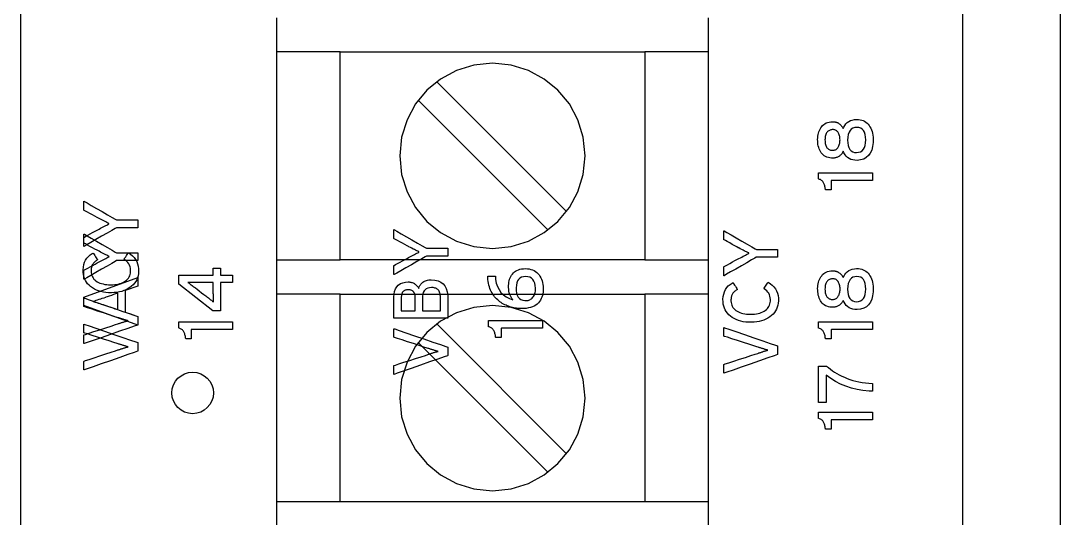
# Model space of a CAD drawing. Extents: x 1 to 47.7, y 0.2 to 33.3.
# Drawn here: x 34.861 to 36.737, y 10.849 to 11.747 of the extents above; entities that cross this region are included whole.
import ezdxf

# ---------------------------------------------------------------- set-up
doc = ezdxf.new("R2010")
doc.units = 0
doc.header["$MEASUREMENT"] = 0
for name, color, linetype in [('1_1__SCREW_TERMINAL_BLOCK_', 7, 'CONTINUOUS'), ('1_2__CONNECTORIZED_RELAY__', 7, 'CONTINUOUS'), ('4_0_____DWG', 7, 'CONTINUOUS')]:
    doc.layers.add(name, color=color, linetype=linetype)

msp = doc.modelspace()

# ---------------------------------------------------------------- linework, layer by layer
at = {"layer": '1_1__SCREW_TERMINAL_BLOCK_'}
for points in [[(35.3221, 11.7519), (35.3221, 11.7398), (35.3221, 11.715), (35.3221, 11.6783), (35.3221, 11.6305), (35.3221, 11.5725), (35.3221, 11.505), (35.3221, 11.4288), (35.3221, 11.3448), (35.3221, 11.2538), (35.3221, 11.1566), (35.3221, 11.0539), (35.3221, 10.9467), (35.3221, 10.7216)], [(36.1021, 10.7216), (36.1021, 10.9467), (36.1021, 11.0539), (36.1021, 11.1566), (36.1021, 11.2538), (36.1021, 11.3448), (36.1021, 11.4288), (36.1021, 11.505), (36.1021, 11.5725), (36.1021, 11.6305), (36.1021, 11.6783), (36.1021, 11.715), (36.1021, 11.7398), (36.1021, 11.7519)], [(35.4372, 11.6905), (35.3221, 11.6905)], [(35.987, 11.6905), (35.987, 11.3155), (35.4372, 11.3155), (35.4372, 11.6905), (35.987, 11.6905)], [(36.1021, 11.6905), (35.987, 11.6905)], [(35.8458, 11.4026), (35.6115, 11.6369)], [(35.5781, 11.6035), (35.8123, 11.3692)], [(35.3221, 11.3155), (35.4372, 11.3155)], [(35.987, 11.3155), (36.1021, 11.3155)], [(35.4372, 11.2531), (35.3221, 11.2531)], [(35.987, 11.2531), (35.987, 10.8781), (35.4372, 10.8781), (35.4372, 11.2531), (35.987, 11.2531)], [(36.1021, 11.2531), (35.987, 11.2531)], [(35.8458, 10.9651), (35.6115, 11.1994)], [(35.5781, 11.166), (35.8123, 10.9317)], [(35.4372, 10.8781), (35.3221, 10.8781)], [(36.1021, 10.8781), (35.987, 10.8781)]]:
    msp.add_lwpolyline(points, dxfattribs=at)
for points in [[(35.7121, 11.6703), (35.6784, 11.6669), (35.647, 11.6572), (35.6185, 11.6417), (35.5937, 11.6213), (35.5733, 11.5966), (35.5578, 11.5681), (35.5481, 11.5368), (35.5447, 11.5031), (35.5481, 11.4693), (35.5578, 11.4379), (35.5733, 11.4095), (35.5937, 11.3847), (35.6185, 11.3643), (35.647, 11.3489), (35.6784, 11.3392), (35.7121, 11.3358), (35.7458, 11.3392), (35.7772, 11.3489), (35.8056, 11.3643), (35.8304, 11.3847), (35.8509, 11.4095), (35.8663, 11.4379), (35.8761, 11.4693), (35.8795, 11.5031), (35.8761, 11.5368), (35.8663, 11.5681), (35.8509, 11.5966), (35.8304, 11.6213), (35.8056, 11.6417), (35.7772, 11.6572), (35.7458, 11.6669)], [(36.3695, 11.5687), (36.3728, 11.5685), (36.3758, 11.5681), (36.3787, 11.5674), (36.3813, 11.5665), (36.3838, 11.5653), (36.3861, 11.5638), (36.3883, 11.5621), (36.3902, 11.5602), (36.392, 11.558), (36.3936, 11.5555), (36.395, 11.5529), (36.3962, 11.5501), (36.3973, 11.5471), (36.3981, 11.5439), (36.3987, 11.5405), (36.3991, 11.5369), (36.3994, 11.5331), (36.3992, 11.5269), (36.3983, 11.5196), (36.3967, 11.5132), (36.3942, 11.5078), (36.391, 11.5034), (36.387, 11.4998), (36.3823, 11.4972), (36.3768, 11.4955), (36.3705, 11.4948), (36.3661, 11.4949), (36.3625, 11.4955), (36.3591, 11.4965), (36.356, 11.498), (36.3532, 11.4999), (36.3508, 11.5023), (36.3486, 11.505), (36.3467, 11.5083), (36.3453, 11.5112), (36.3444, 11.5096), (36.3435, 11.5081), (36.3426, 11.5068), (36.3416, 11.5056), (36.3406, 11.5045), (36.3395, 11.5035), (36.3384, 11.5027), (36.3372, 11.5019), (36.336, 11.5013), (36.3348, 11.5007), (36.3336, 11.5001), (36.3324, 11.4997), (36.3313, 11.4993), (36.3302, 11.4991), (36.329, 11.4989), (36.328, 11.4988), (36.3269, 11.4987), (36.3243, 11.4988), (36.3213, 11.4992), (36.3185, 11.4997), (36.3159, 11.5006), (36.3134, 11.5017), (36.3112, 11.503), (36.3092, 11.5046), (36.3073, 11.5065), (36.3056, 11.5086), (36.3042, 11.5108), (36.303, 11.5131), (36.3019, 11.5155), (36.301, 11.5181), (36.3003, 11.5208), (36.2997, 11.5236), (36.2994, 11.5265), (36.2992, 11.5296), (36.2991, 11.5327), (36.2993, 11.5356), (36.2996, 11.5385), (36.3, 11.5413), (36.3007, 11.5439), (36.3015, 11.5465), (36.3025, 11.549), (36.3037, 11.5514), (36.305, 11.5537), (36.3065, 11.5559), (36.3082, 11.5579), (36.3101, 11.5596), (36.3123, 11.561), (36.3146, 11.5623), (36.3171, 11.5632), (36.3198, 11.5639), (36.3227, 11.5644), (36.3259, 11.5646), (36.3267, 11.5646), (36.3272, 11.5646), (36.3277, 11.5646), (36.3283, 11.5645), (36.3288, 11.5645), (36.3293, 11.5644), (36.3299, 11.5643), (36.3304, 11.5642), (36.331, 11.5641), (36.3316, 11.5639), (36.3322, 11.5638), (36.3329, 11.5636), (36.3335, 11.5634), (36.3341, 11.5631), (36.3347, 11.5629), (36.3354, 11.5626), (36.336, 11.5623), (36.3369, 11.5618), (36.3382, 11.561), (36.3393, 11.5601), (36.3405, 11.5591), (36.3415, 11.558), (36.3425, 11.5568), (36.3435, 11.5554), (36.3444, 11.554), (36.3452, 11.5524), (36.3464, 11.5545), (36.3481, 11.5578), (36.3501, 11.5606), (36.3525, 11.563), (36.3552, 11.565), (36.3583, 11.5665), (36.3617, 11.5676), (36.3655, 11.5684)], [(36.3267, 11.5504), (36.3254, 11.5503), (36.3241, 11.5502), (36.3228, 11.5499), (36.3216, 11.5495), (36.3204, 11.549), (36.3193, 11.5483), (36.3182, 11.5476), (36.3172, 11.5467), (36.3162, 11.5457), (36.3154, 11.5445), (36.3146, 11.5431), (36.314, 11.5416), (36.3134, 11.5399), (36.313, 11.5381), (36.3127, 11.5361), (36.3125, 11.5339), (36.3124, 11.5316), (36.3125, 11.5293), (36.3127, 11.5271), (36.313, 11.5251), (36.3134, 11.5233), (36.3139, 11.5217), (36.3145, 11.5202), (36.3152, 11.5189), (36.316, 11.5177), (36.3169, 11.5167), (36.3179, 11.5158), (36.3189, 11.515), (36.32, 11.5144), (36.3211, 11.5138), (36.3223, 11.5134), (36.3235, 11.5131), (36.3248, 11.513), (36.3262, 11.513), (36.3276, 11.513), (36.3289, 11.5133), (36.3301, 11.5136), (36.3313, 11.5141), (36.3324, 11.5147), (36.3335, 11.5155), (36.3345, 11.5164), (36.3354, 11.5175), (36.3363, 11.5187), (36.3371, 11.52), (36.3377, 11.5213), (36.3383, 11.5228), (36.3388, 11.5244), (36.3391, 11.5261), (36.3394, 11.5279), (36.3395, 11.5298), (36.3396, 11.5318), (36.3395, 11.5339), (36.3394, 11.5359), (36.3391, 11.5377), (36.3387, 11.5394), (36.3383, 11.541), (36.3377, 11.5425), (36.337, 11.5439), (36.3362, 11.5451), (36.3353, 11.5462), (36.3344, 11.5472), (36.3335, 11.548), (36.3325, 11.5488), (36.3314, 11.5494), (36.3303, 11.5498), (36.3292, 11.5501), (36.328, 11.5503)], [(36.37, 11.5544), (36.3661, 11.5541), (36.3628, 11.553), (36.3599, 11.5513), (36.3576, 11.5488), (36.3558, 11.5455), (36.3544, 11.5416), (36.3536, 11.5369), (36.3533, 11.5315), (36.3536, 11.5263), (36.3544, 11.5217), (36.3557, 11.5178), (36.3574, 11.5146), (36.3597, 11.5121), (36.3624, 11.5104), (36.3656, 11.5093), (36.3693, 11.509), (36.3732, 11.5094), (36.3765, 11.5105), (36.3794, 11.5123), (36.3818, 11.5148), (36.3836, 11.518), (36.385, 11.5218), (36.3858, 11.5264), (36.3861, 11.5317), (36.3858, 11.537), (36.385, 11.5416), (36.3837, 11.5455), (36.3819, 11.5487), (36.3796, 11.5512), (36.3769, 11.553), (36.3737, 11.554)], [(36.3979, 11.4584), (36.395, 11.4584), (36.3874, 11.4584), (36.3766, 11.4584), (36.3639, 11.4584), (36.3508, 11.4584), (36.3389, 11.4584), (36.3295, 11.4584), (36.3241, 11.4584), (36.3233, 11.4583), (36.3233, 11.4571), (36.3233, 11.455), (36.3233, 11.4523), (36.3233, 11.4494), (36.3233, 11.4465), (36.3233, 11.4441), (36.3233, 11.4424), (36.3233, 11.4417), (36.3229, 11.4417), (36.3219, 11.4417), (36.3205, 11.4417), (36.3187, 11.4417), (36.317, 11.4417), (36.3154, 11.4417), (36.3141, 11.4417), (36.3134, 11.4417), (36.3132, 11.4426), (36.313, 11.4443), (36.3128, 11.4459), (36.3124, 11.4475), (36.312, 11.449), (36.3116, 11.4505), (36.3111, 11.4519), (36.3105, 11.4532), (36.3098, 11.4545), (36.3091, 11.4557), (36.3083, 11.4568), (36.3074, 11.4577), (36.3064, 11.4586), (36.3053, 11.4593), (36.3041, 11.46), (36.3028, 11.4605), (36.3014, 11.461), (36.3007, 11.4613), (36.3007, 11.4621), (36.3007, 11.4635), (36.3007, 11.4654), (36.3007, 11.4673), (36.3007, 11.4693), (36.3007, 11.471), (36.3007, 11.4721), (36.3007, 11.4725), (36.3044, 11.4725), (36.3143, 11.4725), (36.3284, 11.4725), (36.345, 11.4725), (36.362, 11.4725), (36.3776, 11.4725), (36.3898, 11.4725), (36.3969, 11.4725), (36.3979, 11.4724), (36.3979, 11.4714), (36.3979, 11.4696), (36.3979, 11.4673), (36.3979, 11.4649), (36.3979, 11.4625), (36.3979, 11.4604), (36.3979, 11.459)], [(35.0334, 11.3873), (35.0348, 11.3873), (35.0386, 11.3873), (35.0441, 11.3873), (35.0505, 11.3873), (35.0571, 11.3873), (35.0632, 11.3873), (35.0682, 11.3873), (35.0712, 11.3873), (35.0718, 11.3873), (35.0718, 11.3864), (35.0718, 11.3848), (35.0718, 11.3826), (35.0718, 11.3802), (35.0718, 11.3778), (35.0718, 11.3757), (35.0718, 11.3741), (35.0718, 11.3733), (35.071, 11.3733), (35.0678, 11.3733), (35.0627, 11.3733), (35.0565, 11.3733), (35.0498, 11.3733), (35.0435, 11.3733), (35.0381, 11.3733), (35.0345, 11.3733), (35.0333, 11.3732), (35.0308, 11.3718), (35.0247, 11.3683), (35.0162, 11.3634), (35.0063, 11.3577), (34.9962, 11.3519), (34.9869, 11.3466), (34.9796, 11.3424), (34.9753, 11.3399), (34.9746, 11.3396), (34.9746, 11.3408), (34.9746, 11.3428), (34.9746, 11.3453), (34.9746, 11.3482), (34.9746, 11.351), (34.9746, 11.3534), (34.9746, 11.3552), (34.9746, 11.356), (34.9753, 11.3564), (34.9777, 11.3577), (34.9813, 11.3597), (34.9857, 11.3621), (34.9903, 11.3646), (34.9947, 11.367), (34.9983, 11.369), (35.0007, 11.3703), (35.0019, 11.3709), (35.0045, 11.3723), (35.0069, 11.3736), (35.0093, 11.3748), (35.0116, 11.376), (35.0138, 11.3771), (35.0159, 11.3781), (35.0179, 11.3791), (35.0198, 11.38), (35.0197, 11.3808), (35.0178, 11.3817), (35.0159, 11.3827), (35.0138, 11.3837), (35.0116, 11.3848), (35.0093, 11.386), (35.0069, 11.3872), (35.0044, 11.3885), (35.0018, 11.3899), (35.0007, 11.3905), (34.9982, 11.3919), (34.9944, 11.394), (34.99, 11.3964), (34.9853, 11.3989), (34.981, 11.4013), (34.9774, 11.4033), (34.9752, 11.4045), (34.9746, 11.4049), (34.9746, 11.4058), (34.9746, 11.4076), (34.9746, 11.4101), (34.9746, 11.4128), (34.9746, 11.4156), (34.9746, 11.4181), (34.9746, 11.42), (34.9746, 11.421), (34.9755, 11.4206), (34.9801, 11.4179), (34.9877, 11.4136), (34.9971, 11.4082), (35.0072, 11.4024), (35.017, 11.3967), (35.0254, 11.3919), (35.0312, 11.3886)], [(35.0548, 11.3279), (35.0587, 11.3254), (35.0622, 11.3226), (35.0652, 11.3194), (35.0677, 11.316), (35.0698, 11.3122), (35.0714, 11.3082), (35.0725, 11.3038), (35.0732, 11.2992), (35.0733, 11.2944), (35.073, 11.2904), (35.0723, 11.2865), (35.0712, 11.2829), (35.0698, 11.2794), (35.068, 11.2762), (35.0659, 11.2732), (35.0634, 11.2704), (35.0606, 11.2678), (35.0575, 11.2654), (35.0542, 11.2632), (35.0506, 11.2613), (35.0468, 11.2597), (35.0427, 11.2583), (35.0385, 11.2572), (35.0339, 11.2565), (35.0292, 11.256), (35.0242, 11.2557), (35.0191, 11.2558), (35.0143, 11.2562), (35.0096, 11.2569), (35.0052, 11.2578), (35.0011, 11.2591), (34.9971, 11.2606), (34.9934, 11.2624), (34.99, 11.2644), (34.9867, 11.2668), (34.9838, 11.2693), (34.9812, 11.272), (34.979, 11.275), (34.9772, 11.2781), (34.9756, 11.2815), (34.9745, 11.285), (34.9736, 11.2888), (34.9732, 11.2928), (34.9731, 11.2973), (34.9735, 11.3022), (34.9744, 11.3067), (34.9758, 11.3109), (34.9776, 11.3148), (34.9799, 11.3183), (34.9826, 11.3214), (34.9859, 11.3242), (34.9896, 11.3267), (34.9913, 11.3274), (34.9919, 11.3265), (34.9929, 11.3249), (34.9942, 11.3229), (34.9955, 11.3208), (34.9969, 11.3187), (34.998, 11.3169), (34.9989, 11.3156), (34.9992, 11.3151), (34.9981, 11.3144), (34.9968, 11.3135), (34.9956, 11.3127), (34.9945, 11.3118), (34.9935, 11.3109), (34.9926, 11.31), (34.9917, 11.3091), (34.991, 11.3081), (34.9903, 11.3071), (34.9897, 11.306), (34.9891, 11.3048), (34.9887, 11.3036), (34.9883, 11.3023), (34.988, 11.301), (34.9878, 11.2995), (34.9877, 11.2981), (34.9876, 11.2965), (34.9876, 11.2944), (34.9878, 11.2917), (34.9883, 11.2892), (34.9891, 11.2868), (34.99, 11.2846), (34.9912, 11.2825), (34.9927, 11.2806), (34.9944, 11.2789), (34.9963, 11.2773), (34.9985, 11.2758), (35.0009, 11.2745), (35.0035, 11.2734), (35.0063, 11.2724), (35.0092, 11.2717), (35.0124, 11.271), (35.0157, 11.2706), (35.0192, 11.2703), (35.0229, 11.2702), (35.0266, 11.2703), (35.0301, 11.2705), (35.0334, 11.271), (35.0366, 11.2716), (35.0395, 11.2723), (35.0423, 11.2733), (35.0449, 11.2744), (35.0473, 11.2757), (35.0495, 11.2771), (35.0516, 11.2787), (35.0534, 11.2804), (35.0549, 11.2823), (35.0562, 11.2843), (35.0572, 11.2865), (35.058, 11.2889), (35.0585, 11.2914), (35.0588, 11.294), (35.0588, 11.297), (35.0585, 11.3001), (35.0579, 11.3029), (35.0569, 11.3056), (35.0557, 11.308), (35.0541, 11.3103), (35.0522, 11.3123), (35.05, 11.3142), (35.0474, 11.3158), (35.0468, 11.3165), (35.0475, 11.3174), (35.0486, 11.319), (35.0499, 11.3208), (35.0512, 11.3228), (35.0526, 11.3248), (35.0537, 11.3264), (35.0545, 11.3275)], [(35.0718, 11.2129), (35.0718, 11.2123), (35.0718, 11.2108), (35.0718, 11.2086), (35.0718, 11.2061), (35.0718, 11.2034), (35.0718, 11.201), (35.0718, 11.199), (35.0718, 11.1978), (35.0713, 11.1974), (35.0653, 11.1953), (35.0539, 11.1913), (35.039, 11.1862), (35.0224, 11.1804), (35.0059, 11.1746), (34.9913, 11.1695), (34.9803, 11.1657), (34.9749, 11.1639), (34.9746, 11.1641), (34.9746, 11.1654), (34.9746, 11.1675), (34.9746, 11.1701), (34.9746, 11.1728), (34.9746, 11.1754), (34.9746, 11.1776), (34.9746, 11.1791), (34.9746, 11.1796), (34.9773, 11.1805), (34.9837, 11.1826), (34.9927, 11.1856), (35.0032, 11.189), (35.0138, 11.1925), (35.0236, 11.1957), (35.0313, 11.1982), (35.0359, 11.1997), (35.037, 11.2001), (35.0381, 11.2004), (35.0391, 11.2008), (35.0402, 11.2011), (35.0413, 11.2015), (35.0424, 11.2019), (35.0436, 11.2022), (35.0447, 11.2026), (35.0459, 11.203), (35.0471, 11.2034), (35.0483, 11.2037), (35.0493, 11.204), (35.0504, 11.2043), (35.0513, 11.2045), (35.0522, 11.2048), (35.053, 11.205), (35.0538, 11.2052), (35.0542, 11.2054), (35.0535, 11.2055), (35.0527, 11.2057), (35.0519, 11.206), (35.051, 11.2062), (35.05, 11.2065), (35.049, 11.2069), (35.0479, 11.2072), (35.0467, 11.2076), (35.0455, 11.208), (35.0443, 11.2083), (35.0431, 11.2087), (35.0419, 11.209), (35.0408, 11.2094), (35.0397, 11.2097), (35.0386, 11.21), (35.0376, 11.2103), (35.0365, 11.2107), (35.0345, 11.2113), (35.0287, 11.2132), (35.0201, 11.216), (35.0099, 11.2193), (34.9992, 11.2227), (34.9892, 11.226), (34.981, 11.2286), (34.9759, 11.2303), (34.9746, 11.2307), (34.9746, 11.2316), (34.9746, 11.2334), (34.9746, 11.2357), (34.9746, 11.2384), (34.9746, 11.241), (34.9746, 11.2434), (34.9746, 11.2452), (34.9746, 11.2462), (34.9761, 11.2458), (34.9838, 11.2431), (34.9962, 11.2389), (35.0118, 11.2335), (35.0286, 11.2278), (35.0448, 11.2222), (35.0586, 11.2175), (35.0682, 11.2142)], [(35.7121, 11.2328), (35.6784, 11.2294), (35.647, 11.2197), (35.6185, 11.2043), (35.5937, 11.1839), (35.5733, 11.1591), (35.5578, 11.1307), (35.5481, 11.0993), (35.5447, 11.0655), (35.5481, 11.0318), (35.5578, 11.0004), (35.5733, 10.972), (35.5937, 10.9473), (35.6185, 10.9268), (35.647, 10.9114), (35.6784, 10.9017), (35.7121, 10.8983), (35.7458, 10.9017), (35.7772, 10.9114), (35.8056, 10.9268), (35.8304, 10.9473), (35.8509, 10.972), (35.8663, 11.0004), (35.8761, 11.0318), (35.8795, 11.0655), (35.8761, 11.0993), (35.8663, 11.1307), (35.8509, 11.1591), (35.8304, 11.1839), (35.8056, 11.2043), (35.7772, 11.2197), (35.7458, 11.2294)], [(35.1708, 11.1125), (35.1784, 11.1117), (35.1854, 11.1095), (35.1918, 11.1061), (35.1973, 11.1015), (35.2019, 11.0959), (35.2054, 11.0896), (35.2076, 11.0825), (35.2083, 11.075), (35.2076, 11.0674), (35.2054, 11.0604), (35.2019, 11.054), (35.1973, 11.0485), (35.1918, 11.0439), (35.1854, 11.0404), (35.1784, 11.0382), (35.1708, 11.0375), (35.1633, 11.0382), (35.1562, 11.0404), (35.1499, 11.0439), (35.1443, 11.0485), (35.1397, 11.054), (35.1363, 11.0604), (35.1341, 11.0674), (35.1333, 11.075), (35.1341, 11.0825), (35.1363, 11.0896), (35.1397, 11.0959), (35.1443, 11.1015), (35.1499, 11.1061), (35.1562, 11.1095), (35.1633, 11.1117)], [(36.3154, 11.1234), (36.3187, 11.1206), (36.3222, 11.1178), (36.3259, 11.1151), (36.3298, 11.1125), (36.3339, 11.1101), (36.3382, 11.1077), (36.3427, 11.1054), (36.3474, 11.1032), (36.3522, 11.1011), (36.3573, 11.0992), (36.3626, 11.0976), (36.368, 11.0961), (36.3737, 11.0949), (36.3794, 11.0938), (36.3854, 11.093), (36.3915, 11.0924), (36.3979, 11.0921), (36.3979, 11.0915), (36.3979, 11.0901), (36.3979, 11.088), (36.3979, 11.0856), (36.3979, 11.0831), (36.3979, 11.0808), (36.3979, 11.079), (36.3979, 11.078), (36.3921, 11.0781), (36.381, 11.0793), (36.3703, 11.0811), (36.36, 11.0836), (36.3501, 11.0869), (36.3407, 11.0909), (36.3316, 11.0955), (36.323, 11.1009), (36.3148, 11.107), (36.3148, 11.1051), (36.3148, 11.1001), (36.3148, 11.0929), (36.3148, 11.0845), (36.3148, 11.0759), (36.3148, 11.068), (36.3148, 11.0617), (36.3148, 11.0582), (36.3146, 11.0577), (36.3136, 11.0577), (36.3118, 11.0577), (36.3096, 11.0577), (36.3071, 11.0577), (36.3047, 11.0577), (36.3026, 11.0577), (36.3012, 11.0577), (36.3007, 11.0577), (36.3007, 11.0602), (36.3007, 11.0669), (36.3007, 11.0765), (36.3007, 11.0877), (36.3007, 11.0992), (36.3007, 11.1097), (36.3007, 11.118), (36.3007, 11.1228), (36.3008, 11.1234), (36.3019, 11.1234), (36.3037, 11.1234), (36.3061, 11.1234), (36.3087, 11.1234), (36.3112, 11.1234), (36.3133, 11.1234), (36.3148, 11.1234)], [(36.3979, 11.0262), (36.395, 11.0262), (36.3874, 11.0262), (36.3766, 11.0262), (36.3639, 11.0262), (36.3508, 11.0262), (36.3389, 11.0262), (36.3295, 11.0262), (36.3241, 11.0262), (36.3233, 11.0261), (36.3233, 11.0249), (36.3233, 11.0227), (36.3233, 11.0201), (36.3233, 11.0171), (36.3233, 11.0143), (36.3233, 11.0119), (36.3233, 11.0102), (36.3233, 11.0095), (36.3229, 11.0095), (36.3219, 11.0095), (36.3205, 11.0095), (36.3187, 11.0095), (36.317, 11.0095), (36.3154, 11.0095), (36.3141, 11.0095), (36.3134, 11.0095), (36.3132, 11.0104), (36.313, 11.0121), (36.3128, 11.0137), (36.3124, 11.0153), (36.312, 11.0168), (36.3116, 11.0183), (36.3111, 11.0197), (36.3105, 11.021), (36.3098, 11.0223), (36.3091, 11.0235), (36.3083, 11.0245), (36.3074, 11.0255), (36.3064, 11.0264), (36.3053, 11.0271), (36.3041, 11.0278), (36.3028, 11.0283), (36.3014, 11.0288), (36.3007, 11.029), (36.3007, 11.0299), (36.3007, 11.0313), (36.3007, 11.0331), (36.3007, 11.0351), (36.3007, 11.0371), (36.3007, 11.0387), (36.3007, 11.0399), (36.3007, 11.0403), (36.3044, 11.0403), (36.3143, 11.0403), (36.3284, 11.0403), (36.345, 11.0403), (36.362, 11.0403), (36.3776, 11.0403), (36.3898, 11.0403), (36.3969, 11.0403), (36.3979, 11.0402), (36.3979, 11.0392), (36.3979, 11.0374), (36.3979, 11.0351), (36.3979, 11.0327), (36.3979, 11.0303), (36.3979, 11.0282), (36.3979, 11.0268)]]:
    msp.add_lwpolyline(points, close=True, dxfattribs=at)
at = {"layer": '1_2__CONNECTORIZED_RELAY__'}
for points in [[(35.0334, 11.328), (35.0348, 11.328), (35.0386, 11.328), (35.0441, 11.328), (35.0505, 11.328), (35.0571, 11.328), (35.0633, 11.328), (35.0682, 11.328), (35.0712, 11.328), (35.0718, 11.3279), (35.0718, 11.3271), (35.0718, 11.3254), (35.0718, 11.3233), (35.0718, 11.3209), (35.0718, 11.3185), (35.0718, 11.3163), (35.0718, 11.3147), (35.0718, 11.314), (35.071, 11.3139), (35.0678, 11.3139), (35.0627, 11.3139), (35.0565, 11.3139), (35.0499, 11.3139), (35.0435, 11.3139), (35.0382, 11.3139), (35.0346, 11.3139), (35.0333, 11.3139), (35.0308, 11.3124), (35.0247, 11.3089), (35.0162, 11.304), (35.0063, 11.2984), (34.9962, 11.2926), (34.9869, 11.2872), (34.9796, 11.283), (34.9753, 11.2806), (34.9746, 11.2803), (34.9746, 11.2814), (34.9746, 11.2834), (34.9746, 11.286), (34.9746, 11.2888), (34.9746, 11.2916), (34.9746, 11.2941), (34.9746, 11.2959), (34.9746, 11.2967), (34.9753, 11.2971), (34.9777, 11.2984), (34.9813, 11.3004), (34.9857, 11.3028), (34.9904, 11.3053), (34.9947, 11.3077), (34.9984, 11.3097), (35.0008, 11.311), (35.0019, 11.3116), (35.0045, 11.313), (35.007, 11.3143), (35.0094, 11.3155), (35.0117, 11.3166), (35.0139, 11.3177), (35.016, 11.3188), (35.018, 11.3198), (35.0199, 11.3207), (35.0197, 11.3215), (35.0179, 11.3224), (35.0159, 11.3234), (35.0138, 11.3244), (35.0116, 11.3255), (35.0093, 11.3266), (35.0069, 11.3279), (35.0044, 11.3292), (35.0018, 11.3306), (35.0007, 11.3312), (34.9982, 11.3326), (34.9945, 11.3346), (34.99, 11.3371), (34.9854, 11.3396), (34.981, 11.342), (34.9774, 11.3439), (34.9752, 11.3452), (34.9746, 11.3455), (34.9746, 11.3464), (34.9746, 11.3483), (34.9746, 11.3507), (34.9746, 11.3535), (34.9746, 11.3563), (34.9746, 11.3588), (34.9746, 11.3607), (34.9746, 11.3617), (34.9755, 11.3613), (34.9802, 11.3586), (34.9877, 11.3543), (34.9971, 11.3489), (35.0073, 11.343), (35.0171, 11.3374), (35.0254, 11.3326), (35.0312, 11.3293)], [(35.593, 11.3362), (35.5944, 11.3362), (35.5982, 11.3362), (35.6037, 11.3362), (35.6101, 11.3362), (35.6167, 11.3362), (35.6228, 11.3362), (35.6278, 11.3362), (35.6308, 11.3362), (35.6314, 11.3361), (35.6314, 11.3352), (35.6314, 11.3336), (35.6314, 11.3314), (35.6314, 11.329), (35.6314, 11.3266), (35.6314, 11.3245), (35.6314, 11.3229), (35.6314, 11.3221), (35.6306, 11.3221), (35.6274, 11.3221), (35.6223, 11.3221), (35.6161, 11.3221), (35.6094, 11.3221), (35.6031, 11.3221), (35.5977, 11.3221), (35.5941, 11.3221), (35.5929, 11.3221), (35.5904, 11.3206), (35.5843, 11.3171), (35.5758, 11.3122), (35.5659, 11.3065), (35.5558, 11.3007), (35.5465, 11.2954), (35.5392, 11.2912), (35.5349, 11.2887), (35.5342, 11.2885), (35.5342, 11.2896), (35.5342, 11.2916), (35.5342, 11.2942), (35.5342, 11.297), (35.5342, 11.2998), (35.5342, 11.3023), (35.5342, 11.304), (35.5342, 11.3049), (35.5349, 11.3053), (35.5373, 11.3066), (35.5409, 11.3085), (35.5453, 11.3109), (35.5499, 11.3135), (35.5543, 11.3159), (35.5579, 11.3179), (35.5603, 11.3192), (35.5615, 11.3198), (35.5641, 11.3211), (35.5665, 11.3224), (35.5689, 11.3237), (35.5712, 11.3248), (35.5734, 11.3259), (35.5755, 11.327), (35.5775, 11.3279), (35.5794, 11.3288), (35.5793, 11.3297), (35.5774, 11.3306), (35.5755, 11.3315), (35.5734, 11.3326), (35.5712, 11.3337), (35.5689, 11.3348), (35.5665, 11.3361), (35.564, 11.3374), (35.5614, 11.3388), (35.5603, 11.3394), (35.5578, 11.3407), (35.554, 11.3428), (35.5496, 11.3452), (35.5449, 11.3478), (35.5406, 11.3502), (35.537, 11.3521), (35.5347, 11.3534), (35.5342, 11.3537), (35.5342, 11.3546), (35.5342, 11.3565), (35.5342, 11.3589), (35.5342, 11.3617), (35.5342, 11.3645), (35.5342, 11.367), (35.5342, 11.3689), (35.5342, 11.3699), (35.5351, 11.3694), (35.5397, 11.3668), (35.5473, 11.3624), (35.5567, 11.357), (35.5668, 11.3512), (35.5766, 11.3456), (35.585, 11.3408), (35.5908, 11.3374)], [(36.1885, 11.3341), (36.1899, 11.3341), (36.1937, 11.3341), (36.1992, 11.3341), (36.2056, 11.3341), (36.2122, 11.3341), (36.2183, 11.3341), (36.2233, 11.3341), (36.2263, 11.3341), (36.2269, 11.334), (36.2269, 11.3331), (36.2269, 11.3315), (36.2269, 11.3293), (36.2269, 11.3269), (36.2269, 11.3245), (36.2269, 11.3224), (36.2269, 11.3208), (36.2269, 11.32), (36.2261, 11.32), (36.2229, 11.32), (36.2178, 11.32), (36.2116, 11.32), (36.205, 11.32), (36.1986, 11.32), (36.1933, 11.32), (36.1896, 11.32), (36.1884, 11.32), (36.1859, 11.3185), (36.1798, 11.315), (36.1713, 11.3101), (36.1614, 11.3044), (36.1513, 11.2986), (36.142, 11.2933), (36.1347, 11.2891), (36.1304, 11.2866), (36.1297, 11.2864), (36.1297, 11.2875), (36.1297, 11.2895), (36.1297, 11.2921), (36.1297, 11.2949), (36.1297, 11.2977), (36.1297, 11.3002), (36.1297, 11.3019), (36.1297, 11.3028), (36.1304, 11.3032), (36.1328, 11.3045), (36.1364, 11.3064), (36.1408, 11.3088), (36.1454, 11.3114), (36.1498, 11.3138), (36.1535, 11.3158), (36.1558, 11.3171), (36.157, 11.3177), (36.1596, 11.319), (36.1621, 11.3203), (36.1644, 11.3216), (36.1667, 11.3227), (36.1689, 11.3238), (36.171, 11.3249), (36.173, 11.3258), (36.175, 11.3267), (36.1748, 11.3276), (36.173, 11.3285), (36.171, 11.3294), (36.1689, 11.3304), (36.1667, 11.3315), (36.1644, 11.3327), (36.162, 11.334), (36.1595, 11.3353), (36.1569, 11.3367), (36.1558, 11.3372), (36.1533, 11.3386), (36.1495, 11.3407), (36.1451, 11.3431), (36.1404, 11.3457), (36.1361, 11.3481), (36.1325, 11.35), (36.1303, 11.3513), (36.1297, 11.3516), (36.1297, 11.3525), (36.1297, 11.3544), (36.1297, 11.3568), (36.1297, 11.3596), (36.1297, 11.3624), (36.1297, 11.3648), (36.1297, 11.3667), (36.1297, 11.3678), (36.1306, 11.3673), (36.1353, 11.3647), (36.1428, 11.3603), (36.1522, 11.3549), (36.1623, 11.3491), (36.1721, 11.3435), (36.1805, 11.3387), (36.1863, 11.3353)], [(35.7715, 11.2994), (35.7751, 11.2992), (35.7784, 11.2987), (35.7816, 11.298), (35.7845, 11.297), (35.7873, 11.2958), (35.7898, 11.2942), (35.7921, 11.2925), (35.7942, 11.2904), (35.7962, 11.2881), (35.7979, 11.2856), (35.7994, 11.283), (35.8007, 11.2802), (35.8018, 11.2772), (35.8027, 11.2741), (35.8033, 11.2709), (35.8037, 11.2675), (35.8039, 11.2639), (35.8039, 11.2604), (35.8036, 11.2571), (35.8031, 11.2539), (35.8023, 11.2509), (35.8013, 11.248), (35.8001, 11.2452), (35.7986, 11.2426), (35.7968, 11.24), (35.7949, 11.2377), (35.7926, 11.2354), (35.7901, 11.2335), (35.7873, 11.2318), (35.7841, 11.2303), (35.7807, 11.2292), (35.777, 11.2283), (35.773, 11.2276), (35.7687, 11.2273), (35.7646, 11.2272), (35.7624, 11.2272), (35.7601, 11.2274), (35.7578, 11.2276), (35.7555, 11.2279), (35.7531, 11.2282), (35.7508, 11.2287), (35.7484, 11.2292), (35.746, 11.2298), (35.7436, 11.2305), (35.7412, 11.2313), (35.7389, 11.2322), (35.7366, 11.2331), (35.7343, 11.2342), (35.7321, 11.2354), (35.7299, 11.2366), (35.7277, 11.238), (35.7256, 11.2394), (35.7235, 11.2411), (35.7215, 11.2428), (35.7196, 11.2446), (35.7178, 11.2466), (35.716, 11.2487), (35.7144, 11.2509), (35.7128, 11.2531), (35.7113, 11.2556), (35.7099, 11.2581), (35.7087, 11.2607), (35.7075, 11.2636), (35.7065, 11.2665), (35.7057, 11.2696), (35.705, 11.2729), (35.7044, 11.2763), (35.704, 11.2798), (35.7037, 11.2835), (35.7037, 11.2855), (35.7047, 11.2855), (35.7063, 11.2855), (35.7084, 11.2855), (35.7107, 11.2855), (35.7131, 11.2855), (35.7151, 11.2855), (35.7166, 11.2855), (35.7173, 11.2855), (35.7178, 11.2799), (35.719, 11.2731), (35.7211, 11.2669), (35.7239, 11.2614), (35.7275, 11.2564), (35.7318, 11.2521), (35.737, 11.2484), (35.7429, 11.2453), (35.7489, 11.2431), (35.7472, 11.2453), (35.7457, 11.2476), (35.7445, 11.2501), (35.7434, 11.2528), (35.7425, 11.2557), (35.7419, 11.2588), (35.7415, 11.2621), (35.7412, 11.2655), (35.7412, 11.2689), (35.7414, 11.2719), (35.7417, 11.2748), (35.7423, 11.2775), (35.7431, 11.2801), (35.744, 11.2826), (35.7451, 11.285), (35.7465, 11.2873), (35.748, 11.2895), (35.7498, 11.2915), (35.7517, 11.2933), (35.7539, 11.2949), (35.7563, 11.2962), (35.759, 11.2973), (35.7618, 11.2982), (35.7648, 11.2988), (35.7681, 11.2992)], [(36.3696, 11.2994), (36.3728, 11.2993), (36.3758, 11.2988), (36.3787, 11.2982), (36.3814, 11.2972), (36.3839, 11.296), (36.3862, 11.2946), (36.3883, 11.2929), (36.3902, 11.2909), (36.392, 11.2887), (36.3936, 11.2863), (36.395, 11.2837), (36.3963, 11.2809), (36.3973, 11.2779), (36.3981, 11.2747), (36.3987, 11.2713), (36.3992, 11.2677), (36.3994, 11.2639), (36.3993, 11.2576), (36.3984, 11.2503), (36.3967, 11.244), (36.3943, 11.2386), (36.391, 11.2341), (36.3871, 11.2306), (36.3823, 11.2279), (36.3768, 11.2263), (36.3705, 11.2255), (36.3661, 11.2256), (36.3625, 11.2262), (36.3591, 11.2273), (36.356, 11.2287), (36.3533, 11.2307), (36.3508, 11.233), (36.3486, 11.2358), (36.3468, 11.239), (36.3453, 11.2419), (36.3445, 11.2403), (36.3436, 11.2389), (36.3426, 11.2376), (36.3417, 11.2364), (36.3406, 11.2353), (36.3395, 11.2343), (36.3384, 11.2334), (36.3372, 11.2327), (36.336, 11.232), (36.3348, 11.2314), (36.3336, 11.2309), (36.3325, 11.2305), (36.3313, 11.2301), (36.3302, 11.2298), (36.3291, 11.2296), (36.328, 11.2295), (36.3269, 11.2295), (36.3243, 11.2296), (36.3213, 11.2299), (36.3185, 11.2305), (36.3159, 11.2313), (36.3135, 11.2324), (36.3112, 11.2338), (36.3092, 11.2354), (36.3073, 11.2372), (36.3057, 11.2393), (36.3042, 11.2415), (36.303, 11.2438), (36.3019, 11.2463), (36.301, 11.2488), (36.3003, 11.2515), (36.2998, 11.2543), (36.2994, 11.2573), (36.2992, 11.2603), (36.2991, 11.2634), (36.2993, 11.2664), (36.2996, 11.2692), (36.3001, 11.272), (36.3007, 11.2747), (36.3015, 11.2773), (36.3025, 11.2798), (36.3037, 11.2822), (36.305, 11.2845), (36.3065, 11.2866), (36.3082, 11.2886), (36.3102, 11.2903), (36.3123, 11.2918), (36.3146, 11.293), (36.3171, 11.294), (36.3198, 11.2947), (36.3228, 11.2952), (36.3259, 11.2954), (36.3268, 11.2954), (36.3273, 11.2954), (36.3278, 11.2953), (36.3283, 11.2953), (36.3288, 11.2952), (36.3294, 11.2952), (36.3299, 11.2951), (36.3305, 11.295), (36.331, 11.2948), (36.3317, 11.2947), (36.3323, 11.2945), (36.3329, 11.2943), (36.3335, 11.2941), (36.3341, 11.2939), (36.3348, 11.2936), (36.3354, 11.2933), (36.336, 11.293), (36.3369, 11.2925), (36.3382, 11.2918), (36.3394, 11.2909), (36.3405, 11.2899), (36.3416, 11.2888), (36.3426, 11.2875), (36.3435, 11.2862), (36.3444, 11.2847), (36.3452, 11.2832), (36.3464, 11.2853), (36.3481, 11.2885), (36.3501, 11.2913), (36.3525, 11.2937), (36.3552, 11.2957), (36.3583, 11.2973), (36.3617, 11.2984), (36.3655, 11.2991)], [(35.6016, 11.2793), (35.6081, 11.2788), (35.6139, 11.2774), (35.6188, 11.2752), (35.6229, 11.2721), (35.6262, 11.2681), (35.6287, 11.2633), (35.6304, 11.2576), (35.6313, 11.2511), (35.6314, 11.2468), (35.6314, 11.2443), (35.6314, 11.2397), (35.6314, 11.2338), (35.6314, 11.2273), (35.6314, 11.221), (35.6314, 11.2154), (35.6314, 11.2114), (35.6314, 11.2097), (35.6285, 11.2097), (35.6193, 11.2097), (35.6056, 11.2097), (35.5894, 11.2097), (35.5725, 11.2097), (35.5566, 11.2097), (35.5438, 11.2097), (35.5359, 11.2097), (35.5342, 11.2099), (35.5342, 11.2122), (35.5342, 11.2168), (35.5342, 11.2228), (35.5342, 11.2294), (35.5342, 11.2361), (35.5342, 11.2419), (35.5342, 11.2463), (35.5342, 11.2483), (35.5344, 11.253), (35.5353, 11.2582), (35.5369, 11.2628), (35.5392, 11.2667), (35.5421, 11.2698), (35.5458, 11.2723), (35.5501, 11.274), (35.5551, 11.2751), (35.5598, 11.2754), (35.5615, 11.2753), (35.5631, 11.2752), (35.5646, 11.2749), (35.566, 11.2746), (35.5674, 11.2742), (35.5687, 11.2737), (35.57, 11.273), (35.5711, 11.2723), (35.5722, 11.2716), (35.5733, 11.2707), (35.5743, 11.2698), (35.5752, 11.2689), (35.5761, 11.2679), (35.5769, 11.2668), (35.5777, 11.2657), (35.5784, 11.2645), (35.579, 11.2636), (35.5793, 11.265), (35.5798, 11.2663), (35.5805, 11.2676), (35.5812, 11.2689), (35.582, 11.2702), (35.583, 11.2714), (35.5841, 11.2726), (35.5853, 11.2738), (35.5866, 11.2749), (35.588, 11.2759), (35.5896, 11.2768), (35.5913, 11.2775), (35.5931, 11.2782), (35.595, 11.2786), (35.5971, 11.279), (35.5993, 11.2792)], [(35.7718, 11.2852), (35.7679, 11.2848), (35.7645, 11.2838), (35.7616, 11.2822), (35.7593, 11.2799), (35.7574, 11.2771), (35.7561, 11.2736), (35.7552, 11.2695), (35.7549, 11.2648), (35.7551, 11.2597), (35.7557, 11.2552), (35.7569, 11.2514), (35.7586, 11.2481), (35.7608, 11.2456), (35.7635, 11.2436), (35.7667, 11.2423), (35.7704, 11.2416), (35.7731, 11.2416), (35.7748, 11.2418), (35.7764, 11.2421), (35.778, 11.2426), (35.7795, 11.2433), (35.781, 11.2441), (35.7823, 11.2451), (35.7836, 11.2463), (35.7849, 11.2476), (35.7861, 11.2491), (35.7871, 11.2507), (35.7879, 11.2525), (35.7886, 11.2544), (35.7891, 11.2565), (35.7895, 11.2587), (35.7897, 11.2611), (35.7898, 11.2641), (35.7894, 11.269), (35.7884, 11.2733), (35.787, 11.2769), (35.785, 11.2798), (35.7825, 11.2821), (35.7794, 11.2838), (35.7759, 11.2848)], [(36.3267, 11.2812), (36.3254, 11.2811), (36.3241, 11.2809), (36.3228, 11.2806), (36.3216, 11.2802), (36.3204, 11.2797), (36.3193, 11.2791), (36.3182, 11.2783), (36.3172, 11.2774), (36.3162, 11.2764), (36.3154, 11.2752), (36.3146, 11.2739), (36.314, 11.2723), (36.3134, 11.2707), (36.313, 11.2688), (36.3127, 11.2668), (36.3125, 11.2646), (36.3124, 11.2623), (36.3125, 11.26), (36.3127, 11.2579), (36.313, 11.2559), (36.3134, 11.2541), (36.3139, 11.2524), (36.3145, 11.2509), (36.3152, 11.2496), (36.316, 11.2484), (36.3169, 11.2474), (36.3179, 11.2465), (36.3189, 11.2458), (36.32, 11.2451), (36.3211, 11.2446), (36.3223, 11.2442), (36.3235, 11.2439), (36.3248, 11.2437), (36.3262, 11.2437), (36.3276, 11.2438), (36.3289, 11.244), (36.3301, 11.2444), (36.3313, 11.2449), (36.3325, 11.2455), (36.3335, 11.2463), (36.3345, 11.2472), (36.3354, 11.2483), (36.3363, 11.2494), (36.3371, 11.2507), (36.3378, 11.2521), (36.3383, 11.2536), (36.3388, 11.2552), (36.3392, 11.2569), (36.3394, 11.2587), (36.3396, 11.2606), (36.3396, 11.2626), (36.3396, 11.2647), (36.3394, 11.2666), (36.3391, 11.2685), (36.3388, 11.2702), (36.3383, 11.2718), (36.3377, 11.2733), (36.337, 11.2746), (36.3362, 11.2759), (36.3353, 11.277), (36.3344, 11.278), (36.3335, 11.2788), (36.3325, 11.2795), (36.3315, 11.2801), (36.3304, 11.2806), (36.3292, 11.2809), (36.328, 11.2811)], [(36.37, 11.2852), (36.3661, 11.2848), (36.3628, 11.2838), (36.36, 11.282), (36.3576, 11.2795), (36.3558, 11.2763), (36.3545, 11.2724), (36.3536, 11.2677), (36.3533, 11.2623), (36.3536, 11.257), (36.3544, 11.2524), (36.3557, 11.2485), (36.3575, 11.2454), (36.3597, 11.2429), (36.3624, 11.2411), (36.3656, 11.2401), (36.3693, 11.2397), (36.3732, 11.2401), (36.3766, 11.2412), (36.3794, 11.243), (36.3818, 11.2455), (36.3837, 11.2487), (36.385, 11.2526), (36.3858, 11.2572), (36.3861, 11.2624), (36.3858, 11.2678), (36.385, 11.2724), (36.3837, 11.2763), (36.3819, 11.2795), (36.3796, 11.282), (36.3769, 11.2837), (36.3737, 11.2848)], [(35.162, 11.2745), (35.1631, 11.2737), (35.1643, 11.2729), (35.1656, 11.2719), (35.1669, 11.271), (35.1683, 11.27), (35.1697, 11.2689), (35.1712, 11.2678), (35.1728, 11.2666), (35.1738, 11.2658), (35.1757, 11.2644), (35.1788, 11.262), (35.1828, 11.259), (35.187, 11.2558), (35.191, 11.2527), (35.1944, 11.2502), (35.1967, 11.2484), (35.1976, 11.2477), (35.1992, 11.2466), (35.2006, 11.2454), (35.202, 11.2443), (35.2033, 11.2433), (35.2046, 11.2422), (35.2058, 11.2412), (35.2069, 11.2402), (35.208, 11.2393), (35.2083, 11.2401), (35.2083, 11.2418), (35.2083, 11.2434), (35.2083, 11.2452), (35.2082, 11.247), (35.2082, 11.2488), (35.2082, 11.2507), (35.2082, 11.2527), (35.2081, 11.2543), (35.2081, 11.2555), (35.2081, 11.2578), (35.2081, 11.2609), (35.2081, 11.2644), (35.2081, 11.2679), (35.2081, 11.2709), (35.2081, 11.2731), (35.2081, 11.2741), (35.2073, 11.2741), (35.2046, 11.2741), (35.2006, 11.2741), (35.1958, 11.2741), (35.1907, 11.2741), (35.1861, 11.2741), (35.1824, 11.2741), (35.1801, 11.2741), (35.1787, 11.2741), (35.1763, 11.2742), (35.174, 11.2742), (35.1718, 11.2742), (35.1697, 11.2743), (35.1676, 11.2743), (35.1657, 11.2744), (35.1638, 11.2744)], [(35.5602, 11.2613), (35.559, 11.2613), (35.5578, 11.2612), (35.5566, 11.261), (35.5555, 11.2607), (35.5544, 11.2604), (35.5534, 11.2599), (35.5524, 11.2594), (35.5515, 11.2588), (35.5507, 11.2581), (35.55, 11.2573), (35.5493, 11.2563), (35.5488, 11.2552), (35.5484, 11.254), (35.548, 11.2527), (35.5477, 11.2514), (35.5476, 11.2499), (35.5475, 11.2483), (35.5475, 11.2473), (35.5475, 11.2447), (35.5475, 11.241), (35.5475, 11.2367), (35.5475, 11.2323), (35.5475, 11.2283), (35.5475, 11.2251), (35.5475, 11.2232), (35.5477, 11.223), (35.5496, 11.223), (35.5527, 11.223), (35.5568, 11.223), (35.5612, 11.223), (35.5655, 11.223), (35.5691, 11.223), (35.5717, 11.223), (35.5727, 11.223), (35.5727, 11.224), (35.5727, 11.2265), (35.5727, 11.2302), (35.5727, 11.2345), (35.5727, 11.2389), (35.5727, 11.243), (35.5727, 11.2462), (35.5727, 11.248), (35.5727, 11.2487), (35.5726, 11.2495), (35.5726, 11.2503), (35.5725, 11.251), (35.5723, 11.2518), (35.5722, 11.2524), (35.572, 11.2531), (35.5718, 11.2537), (35.5715, 11.2543), (35.5712, 11.2549), (35.571, 11.2554), (35.5707, 11.2559), (35.5704, 11.2564), (35.57, 11.2569), (35.5697, 11.2573), (35.5693, 11.2578), (35.5689, 11.2582), (35.5683, 11.2587), (35.5675, 11.2593), (35.5666, 11.2599), (35.5656, 11.2603), (35.5646, 11.2607), (35.5636, 11.261), (35.5625, 11.2612), (35.5614, 11.2613)], [(35.602, 11.2652), (35.5984, 11.2649), (35.5953, 11.2641), (35.5926, 11.2629), (35.5903, 11.2612), (35.5885, 11.2591), (35.5872, 11.2564), (35.5863, 11.2534), (35.5859, 11.2498), (35.5858, 11.2481), (35.5858, 11.2459), (35.5858, 11.2424), (35.5858, 11.238), (35.5858, 11.2335), (35.5858, 11.2292), (35.5858, 11.2257), (35.5858, 11.2235), (35.586, 11.223), (35.588, 11.223), (35.592, 11.223), (35.5972, 11.223), (35.6029, 11.223), (35.6086, 11.223), (35.6134, 11.223), (35.6168, 11.223), (35.6181, 11.223), (35.6181, 11.224), (35.6181, 11.2266), (35.6181, 11.2304), (35.6181, 11.2348), (35.6181, 11.2393), (35.6181, 11.2433), (35.6181, 11.2464), (35.6181, 11.248), (35.6181, 11.2496), (35.6179, 11.2517), (35.6176, 11.2536), (35.6172, 11.2553), (35.6167, 11.2569), (35.616, 11.2584), (35.6152, 11.2597), (35.6143, 11.2608), (35.6132, 11.2617), (35.6121, 11.2625), (35.6109, 11.2633), (35.6096, 11.2638), (35.6083, 11.2643), (35.6068, 11.2647), (35.6053, 11.265), (35.6037, 11.2651)], [(36.2099, 11.2747), (36.2138, 11.2721), (36.2173, 11.2693), (36.2203, 11.2662), (36.2228, 11.2627), (36.2249, 11.259), (36.2265, 11.2549), (36.2276, 11.2506), (36.2283, 11.2459), (36.2284, 11.2412), (36.2281, 11.2371), (36.2274, 11.2332), (36.2263, 11.2296), (36.2249, 11.2262), (36.2231, 11.2229), (36.221, 11.2199), (36.2186, 11.2171), (36.2157, 11.2145), (36.2126, 11.2121), (36.2093, 11.2099), (36.2057, 11.208), (36.2019, 11.2064), (36.1979, 11.205), (36.1936, 11.204), (36.1891, 11.2032), (36.1843, 11.2027), (36.1793, 11.2025), (36.1742, 11.2026), (36.1694, 11.203), (36.1647, 11.2036), (36.1603, 11.2046), (36.1562, 11.2058), (36.1523, 11.2073), (36.1486, 11.2091), (36.1451, 11.2112), (36.1419, 11.2135), (36.1389, 11.216), (36.1364, 11.2188), (36.1341, 11.2217), (36.1323, 11.2248), (36.1307, 11.2282), (36.1296, 11.2318), (36.1287, 11.2355), (36.1283, 11.2395), (36.1282, 11.244), (36.1286, 11.2489), (36.1295, 11.2535), (36.1309, 11.2577), (36.1327, 11.2615), (36.135, 11.265), (36.1378, 11.2682), (36.141, 11.271), (36.1447, 11.2734), (36.1464, 11.2741), (36.147, 11.2732), (36.148, 11.2716), (36.1493, 11.2697), (36.1506, 11.2675), (36.152, 11.2655), (36.1531, 11.2637), (36.154, 11.2624), (36.1543, 11.2618), (36.1532, 11.2611), (36.1519, 11.2603), (36.1508, 11.2594), (36.1497, 11.2586), (36.1486, 11.2577), (36.1477, 11.2567), (36.1468, 11.2558), (36.1461, 11.2548), (36.1454, 11.2538), (36.1448, 11.2527), (36.1443, 11.2516), (36.1438, 11.2504), (36.1434, 11.2491), (36.1431, 11.2477), (36.1429, 11.2463), (36.1428, 11.2448), (36.1427, 11.2432), (36.1427, 11.2412), (36.1429, 11.2385), (36.1434, 11.2359), (36.1442, 11.2336), (36.1451, 11.2313), (36.1463, 11.2293), (36.1478, 11.2274), (36.1495, 11.2256), (36.1514, 11.224), (36.1536, 11.2226), (36.156, 11.2213), (36.1586, 11.2201), (36.1614, 11.2192), (36.1643, 11.2184), (36.1675, 11.2178), (36.1708, 11.2173), (36.1743, 11.2171), (36.178, 11.217), (36.1817, 11.217), (36.1852, 11.2173), (36.1885, 11.2177), (36.1917, 11.2183), (36.1946, 11.2191), (36.1974, 11.22), (36.2, 11.2211), (36.2024, 11.2224), (36.2046, 11.2238), (36.2067, 11.2254), (36.2085, 11.2271), (36.21, 11.229), (36.2113, 11.2311), (36.2123, 11.2333), (36.2131, 11.2356), (36.2136, 11.2381), (36.2139, 11.2408), (36.2139, 11.2438), (36.2136, 11.2468), (36.213, 11.2497), (36.212, 11.2523), (36.2108, 11.2548), (36.2092, 11.257), (36.2073, 11.2591), (36.2051, 11.2609), (36.2025, 11.2626), (36.202, 11.2632), (36.2026, 11.2642), (36.2037, 11.2657), (36.205, 11.2676), (36.2063, 11.2696), (36.2077, 11.2715), (36.2088, 11.2731), (36.2096, 11.2743)], [(35.0134, 11.2474), (35.0102, 11.2463), (35.0071, 11.2453), (35.0042, 11.2443), (35.0014, 11.2434), (34.9987, 11.2425), (34.9961, 11.2417), (34.9937, 11.2409), (34.9914, 11.2402), (34.9928, 11.2395), (34.9951, 11.2389), (34.9976, 11.2381), (35.0002, 11.2373), (35.003, 11.2364), (35.0059, 11.2355), (35.009, 11.2345), (35.0122, 11.2334), (35.0138, 11.2328), (35.0157, 11.2322), (35.0188, 11.2311), (35.0226, 11.2298), (35.0266, 11.2284), (35.0304, 11.227), (35.0335, 11.226), (35.0354, 11.2253), (35.0357, 11.2254), (35.0357, 11.2275), (35.0357, 11.2314), (35.0357, 11.2364), (35.0357, 11.2418), (35.0357, 11.2471), (35.0357, 11.2515), (35.0357, 11.2544), (35.0357, 11.2552), (35.0344, 11.2547), (35.0318, 11.2538), (35.0282, 11.2525), (35.0241, 11.2511), (35.0202, 11.2498), (35.0167, 11.2485), (35.0143, 11.2477)], [(35.2428, 11.1894), (35.2399, 11.1894), (35.2324, 11.1894), (35.2215, 11.1894), (35.2088, 11.1894), (35.1958, 11.1894), (35.1838, 11.1894), (35.1744, 11.1894), (35.169, 11.1894), (35.1683, 11.1892), (35.1683, 11.188), (35.1683, 11.1859), (35.1683, 11.1832), (35.1683, 11.1803), (35.1683, 11.1775), (35.1683, 11.175), (35.1683, 11.1733), (35.1683, 11.1727), (35.1679, 11.1727), (35.1669, 11.1727), (35.1654, 11.1727), (35.1637, 11.1727), (35.1619, 11.1727), (35.1603, 11.1727), (35.1591, 11.1727), (35.1583, 11.1727), (35.1582, 11.1736), (35.158, 11.1753), (35.1577, 11.1769), (35.1574, 11.1785), (35.157, 11.18), (35.1565, 11.1814), (35.156, 11.1828), (35.1554, 11.1842), (35.1548, 11.1855), (35.1541, 11.1866), (35.1533, 11.1877), (35.1524, 11.1887), (35.1514, 11.1895), (35.1503, 11.1903), (35.1491, 11.1909), (35.1478, 11.1915), (35.1464, 11.1919), (35.1456, 11.1922), (35.1456, 11.193), (35.1456, 11.1945), (35.1456, 11.1963), (35.1456, 11.1983), (35.1456, 11.2002), (35.1456, 11.2019), (35.1456, 11.2031), (35.1456, 11.2035), (35.1493, 11.2035), (35.1592, 11.2035), (35.1734, 11.2035), (35.1899, 11.2035), (35.2069, 11.2035), (35.2225, 11.2035), (35.2348, 11.2035), (35.2418, 11.2035), (35.2428, 11.2034), (35.2428, 11.2023), (35.2428, 11.2006), (35.2428, 11.1983), (35.2428, 11.1958), (35.2428, 11.1934), (35.2428, 11.1914), (35.2428, 11.1899)], [(35.8024, 11.1916), (35.7995, 11.1916), (35.7919, 11.1916), (35.7811, 11.1916), (35.7684, 11.1916), (35.7553, 11.1916), (35.7434, 11.1916), (35.734, 11.1916), (35.7286, 11.1916), (35.7278, 11.1914), (35.7278, 11.1902), (35.7278, 11.1881), (35.7278, 11.1854), (35.7278, 11.1825), (35.7278, 11.1796), (35.7278, 11.1772), (35.7278, 11.1755), (35.7278, 11.1749), (35.7275, 11.1749), (35.7264, 11.1749), (35.725, 11.1749), (35.7233, 11.1749), (35.7215, 11.1749), (35.7199, 11.1749), (35.7186, 11.1749), (35.7179, 11.1749), (35.7177, 11.1757), (35.7175, 11.1774), (35.7173, 11.1791), (35.7169, 11.1806), (35.7166, 11.1821), (35.7161, 11.1836), (35.7156, 11.185), (35.715, 11.1863), (35.7143, 11.1876), (35.7136, 11.1888), (35.7128, 11.1899), (35.7119, 11.1909), (35.7109, 11.1917), (35.7098, 11.1925), (35.7086, 11.1931), (35.7073, 11.1937), (35.7059, 11.1941), (35.7052, 11.1944), (35.7052, 11.1952), (35.7052, 11.1966), (35.7052, 11.1985), (35.7052, 11.2005), (35.7052, 11.2024), (35.7052, 11.2041), (35.7052, 11.2052), (35.7052, 11.2057), (35.7089, 11.2057), (35.7188, 11.2057), (35.733, 11.2057), (35.7495, 11.2057), (35.7665, 11.2057), (35.7821, 11.2057), (35.7944, 11.2057), (35.8014, 11.2057), (35.8024, 11.2055), (35.8024, 11.2045), (35.8024, 11.2027), (35.8024, 11.2005), (35.8024, 11.198), (35.8024, 11.1956), (35.8024, 11.1935), (35.8024, 11.1921)], [(36.3979, 11.1892), (36.395, 11.1892), (36.3874, 11.1892), (36.3766, 11.1892), (36.3639, 11.1892), (36.3509, 11.1892), (36.3389, 11.1892), (36.3295, 11.1892), (36.3241, 11.1892), (36.3234, 11.189), (36.3234, 11.1878), (36.3234, 11.1857), (36.3234, 11.183), (36.3234, 11.1801), (36.3234, 11.1773), (36.3234, 11.1748), (36.3234, 11.1731), (36.3234, 11.1725), (36.323, 11.1725), (36.3219, 11.1725), (36.3205, 11.1725), (36.3188, 11.1725), (36.317, 11.1725), (36.3154, 11.1725), (36.3141, 11.1725), (36.3134, 11.1725), (36.3132, 11.1734), (36.313, 11.1751), (36.3128, 11.1767), (36.3125, 11.1783), (36.3121, 11.1798), (36.3116, 11.1812), (36.3111, 11.1826), (36.3105, 11.184), (36.3099, 11.1852), (36.3091, 11.1864), (36.3083, 11.1875), (36.3074, 11.1885), (36.3064, 11.1893), (36.3053, 11.1901), (36.3041, 11.1907), (36.3028, 11.1913), (36.3014, 11.1917), (36.3007, 11.192), (36.3007, 11.1928), (36.3007, 11.1943), (36.3007, 11.1961), (36.3007, 11.1981), (36.3007, 11.2), (36.3007, 11.2017), (36.3007, 11.2029), (36.3007, 11.2033), (36.3044, 11.2033), (36.3143, 11.2033), (36.3285, 11.2033), (36.345, 11.2033), (36.362, 11.2033), (36.3776, 11.2033), (36.3899, 11.2033), (36.3969, 11.2033), (36.3979, 11.2032), (36.3979, 11.2021), (36.3979, 11.2004), (36.3979, 11.1981), (36.3979, 11.1956), (36.3979, 11.1932), (36.3979, 11.1912), (36.3979, 11.1897)], [(35.0718, 11.1657), (35.0718, 11.1652), (35.0718, 11.1636), (35.0718, 11.1614), (35.0718, 11.1589), (35.0718, 11.1562), (35.0718, 11.1538), (35.0718, 11.1518), (35.0718, 11.1506), (35.0713, 11.1502), (35.0653, 11.1481), (35.054, 11.1441), (35.0391, 11.139), (35.0225, 11.1332), (35.0059, 11.1274), (34.9913, 11.1223), (34.9803, 11.1185), (34.9749, 11.1167), (34.9746, 11.1169), (34.9746, 11.1182), (34.9746, 11.1203), (34.9746, 11.1229), (34.9746, 11.1256), (34.9746, 11.1282), (34.9746, 11.1304), (34.9746, 11.1319), (34.9747, 11.1324), (34.9774, 11.1333), (34.9838, 11.1354), (34.9928, 11.1384), (35.0032, 11.1418), (35.0139, 11.1453), (35.0236, 11.1485), (35.0314, 11.151), (35.0359, 11.1525), (35.0371, 11.1529), (35.0381, 11.1532), (35.0392, 11.1536), (35.0403, 11.1539), (35.0414, 11.1543), (35.0425, 11.1547), (35.0436, 11.1551), (35.0448, 11.1554), (35.046, 11.1558), (35.0472, 11.1562), (35.0483, 11.1565), (35.0494, 11.1568), (35.0504, 11.1571), (35.0513, 11.1573), (35.0522, 11.1576), (35.0531, 11.1578), (35.0538, 11.158), (35.0543, 11.1582), (35.0535, 11.1583), (35.0528, 11.1585), (35.0519, 11.1588), (35.051, 11.159), (35.05, 11.1593), (35.049, 11.1597), (35.0479, 11.16), (35.0467, 11.1604), (35.0455, 11.1608), (35.0443, 11.1611), (35.0431, 11.1615), (35.042, 11.1618), (35.0408, 11.1622), (35.0397, 11.1625), (35.0387, 11.1628), (35.0376, 11.1631), (35.0366, 11.1635), (35.0346, 11.1641), (35.0287, 11.166), (35.0202, 11.1688), (35.0099, 11.1721), (34.9992, 11.1755), (34.9892, 11.1788), (34.9811, 11.1814), (34.9759, 11.1831), (34.9746, 11.1835), (34.9746, 11.1844), (34.9746, 11.1862), (34.9746, 11.1885), (34.9746, 11.1912), (34.9746, 11.1938), (34.9746, 11.1962), (34.9746, 11.1981), (34.9746, 11.199), (34.9761, 11.1986), (34.9838, 11.196), (34.9963, 11.1917), (35.0118, 11.1863), (35.0286, 11.1806), (35.0448, 11.175), (35.0586, 11.1703), (35.0682, 11.167)], [(35.6314, 11.1576), (35.6314, 11.157), (35.6314, 11.1555), (35.6314, 11.1533), (35.6314, 11.1507), (35.6314, 11.1481), (35.6314, 11.1456), (35.6314, 11.1436), (35.6314, 11.1424), (35.6309, 11.142), (35.6249, 11.1399), (35.6135, 11.136), (35.5986, 11.1308), (35.582, 11.125), (35.5655, 11.1193), (35.5509, 11.1142), (35.5399, 11.1104), (35.5345, 11.1085), (35.5342, 11.1087), (35.5342, 11.11), (35.5342, 11.1121), (35.5342, 11.1147), (35.5342, 11.1175), (35.5342, 11.1201), (35.5342, 11.1223), (35.5342, 11.1238), (35.5342, 11.1243), (35.5369, 11.1252), (35.5433, 11.1273), (35.5523, 11.1302), (35.5627, 11.1336), (35.5734, 11.1371), (35.5832, 11.1403), (35.5909, 11.1428), (35.5955, 11.1443), (35.5966, 11.1447), (35.5977, 11.145), (35.5987, 11.1454), (35.5998, 11.1458), (35.6009, 11.1461), (35.602, 11.1465), (35.6032, 11.1469), (35.6043, 11.1473), (35.6055, 11.1477), (35.6067, 11.148), (35.6079, 11.1483), (35.6089, 11.1486), (35.61, 11.1489), (35.6109, 11.1492), (35.6118, 11.1494), (35.6126, 11.1496), (35.6134, 11.1498), (35.6138, 11.15), (35.6131, 11.1502), (35.6123, 11.1504), (35.6115, 11.1506), (35.6106, 11.1509), (35.6096, 11.1512), (35.6086, 11.1515), (35.6075, 11.1518), (35.6063, 11.1522), (35.6051, 11.1526), (35.6039, 11.153), (35.6027, 11.1533), (35.6015, 11.1536), (35.6004, 11.154), (35.5993, 11.1543), (35.5982, 11.1547), (35.5972, 11.155), (35.5961, 11.1553), (35.5941, 11.1559), (35.5883, 11.1578), (35.5797, 11.1606), (35.5695, 11.1639), (35.5588, 11.1674), (35.5488, 11.1706), (35.5406, 11.1732), (35.5354, 11.1749), (35.5342, 11.1754), (35.5342, 11.1762), (35.5342, 11.178), (35.5342, 11.1803), (35.5342, 11.183), (35.5342, 11.1857), (35.5342, 11.1881), (35.5342, 11.1899), (35.5342, 11.1908), (35.5357, 11.1904), (35.5434, 11.1878), (35.5558, 11.1835), (35.5714, 11.1782), (35.5882, 11.1724), (35.6044, 11.1668), (35.6182, 11.1621), (35.6278, 11.1588)], [(36.2269, 11.1597), (36.2269, 11.1591), (36.2269, 11.1576), (36.2269, 11.1554), (36.2269, 11.1528), (36.2269, 11.1502), (36.2269, 11.1477), (36.2269, 11.1457), (36.2269, 11.1445), (36.2264, 11.1441), (36.2204, 11.142), (36.209, 11.1381), (36.1942, 11.1329), (36.1775, 11.1271), (36.161, 11.1214), (36.1464, 11.1163), (36.1354, 11.1125), (36.13, 11.1106), (36.1297, 11.1108), (36.1297, 11.1121), (36.1297, 11.1142), (36.1297, 11.1168), (36.1297, 11.1195), (36.1297, 11.1222), (36.1297, 11.1244), (36.1297, 11.1259), (36.1297, 11.1264), (36.1324, 11.1272), (36.1389, 11.1293), (36.1479, 11.1323), (36.1583, 11.1357), (36.1689, 11.1392), (36.1787, 11.1424), (36.1864, 11.1449), (36.191, 11.1464), (36.1922, 11.1468), (36.1932, 11.1472), (36.1943, 11.1475), (36.1953, 11.1479), (36.1964, 11.1482), (36.1976, 11.1486), (36.1987, 11.149), (36.1999, 11.1494), (36.201, 11.1497), (36.2022, 11.1501), (36.2034, 11.1504), (36.2045, 11.1507), (36.2055, 11.151), (36.2064, 11.1513), (36.2073, 11.1515), (36.2081, 11.1517), (36.2089, 11.1519), (36.2093, 11.1521), (36.2086, 11.1523), (36.2078, 11.1525), (36.207, 11.1527), (36.2061, 11.153), (36.2051, 11.1533), (36.2041, 11.1536), (36.203, 11.1539), (36.2018, 11.1543), (36.2006, 11.1547), (36.1994, 11.1551), (36.1982, 11.1554), (36.1971, 11.1558), (36.1959, 11.1561), (36.1948, 11.1564), (36.1937, 11.1568), (36.1927, 11.1571), (36.1916, 11.1574), (36.1896, 11.158), (36.1838, 11.1599), (36.1752, 11.1627), (36.165, 11.166), (36.1543, 11.1695), (36.1443, 11.1727), (36.1362, 11.1754), (36.131, 11.177), (36.1297, 11.1775), (36.1297, 11.1784), (36.1297, 11.1801), (36.1297, 11.1825), (36.1297, 11.1851), (36.1297, 11.1878), (36.1297, 11.1902), (36.1297, 11.192), (36.1297, 11.193), (36.1312, 11.1925), (36.1389, 11.1899), (36.1514, 11.1856), (36.1669, 11.1803), (36.1837, 11.1745), (36.1999, 11.1689), (36.2137, 11.1642), (36.2233, 11.1609)]]:
    msp.add_lwpolyline(points, close=True, dxfattribs=at)
for points in [[(35.221, 11.2878), (35.2428, 11.2878), (35.2428, 11.2741), (35.2214, 11.2741), (35.2214, 11.2231), (35.2075, 11.2231), (35.1456, 11.2716), (35.1456, 11.2878), (35.2081, 11.2878), (35.2081, 11.3003), (35.221, 11.3003), (35.221, 11.2878)], [(35.0718, 11.2678), (35.0488, 11.2597), (35.0488, 11.2207), (35.0718, 11.2127), (35.0718, 11.1975), (34.9746, 11.2325), (34.9746, 11.248), (35.0718, 11.2834), (35.0718, 11.2678)]]:
    msp.add_lwpolyline(points, dxfattribs=at)
at = {"layer": '4_0_____DWG'}
for points in [[(36.7371, 12.0833), (36.7371, 11.6853), (36.7371, 11.2856), (36.7371, 10.8852), (36.7371, 10.4848), (36.7371, 10.0852), (36.7371, 9.6871), (36.7371, 9.4889), (36.7371, 9.2914), (36.7371, 9.0946), (36.7371, 8.8988), (36.7371, 8.7039), (36.7371, 8.5101), (36.7371, 8.3175), (36.7371, 8.1261), (36.7371, 7.9361), (36.7371, 7.7476)], [(34.8606, 7.6223), (34.8606, 7.9512), (34.8606, 8.2824), (34.8606, 8.9483), (34.8606, 9.2814), (34.8606, 9.6135), (34.8606, 9.9437), (34.8606, 10.1079), (34.8606, 10.2713), (34.8606, 10.4339), (34.8606, 10.5955), (34.8606, 10.756), (34.8606, 10.9153), (34.8606, 11.0733), (34.8606, 11.23), (34.8606, 11.3851), (34.8606, 11.5387), (34.8606, 11.6906), (34.8606, 11.8407)], [(36.5605, 11.8407), (36.5605, 11.6906), (36.5605, 11.5387), (36.5605, 11.3851), (36.5605, 11.23), (36.5605, 11.0733), (36.5605, 10.9153), (36.5605, 10.756), (36.5605, 10.5955), (36.5605, 10.4339), (36.5605, 10.2713), (36.5605, 10.1079), (36.5605, 9.9437), (36.5605, 9.6135), (36.5605, 9.2814), (36.5605, 8.9483), (36.5605, 8.2824), (36.5605, 7.9512), (36.5605, 7.6223)]]:
    msp.add_lwpolyline(points, dxfattribs=at)

doc.saveas('drawing.dxf')
